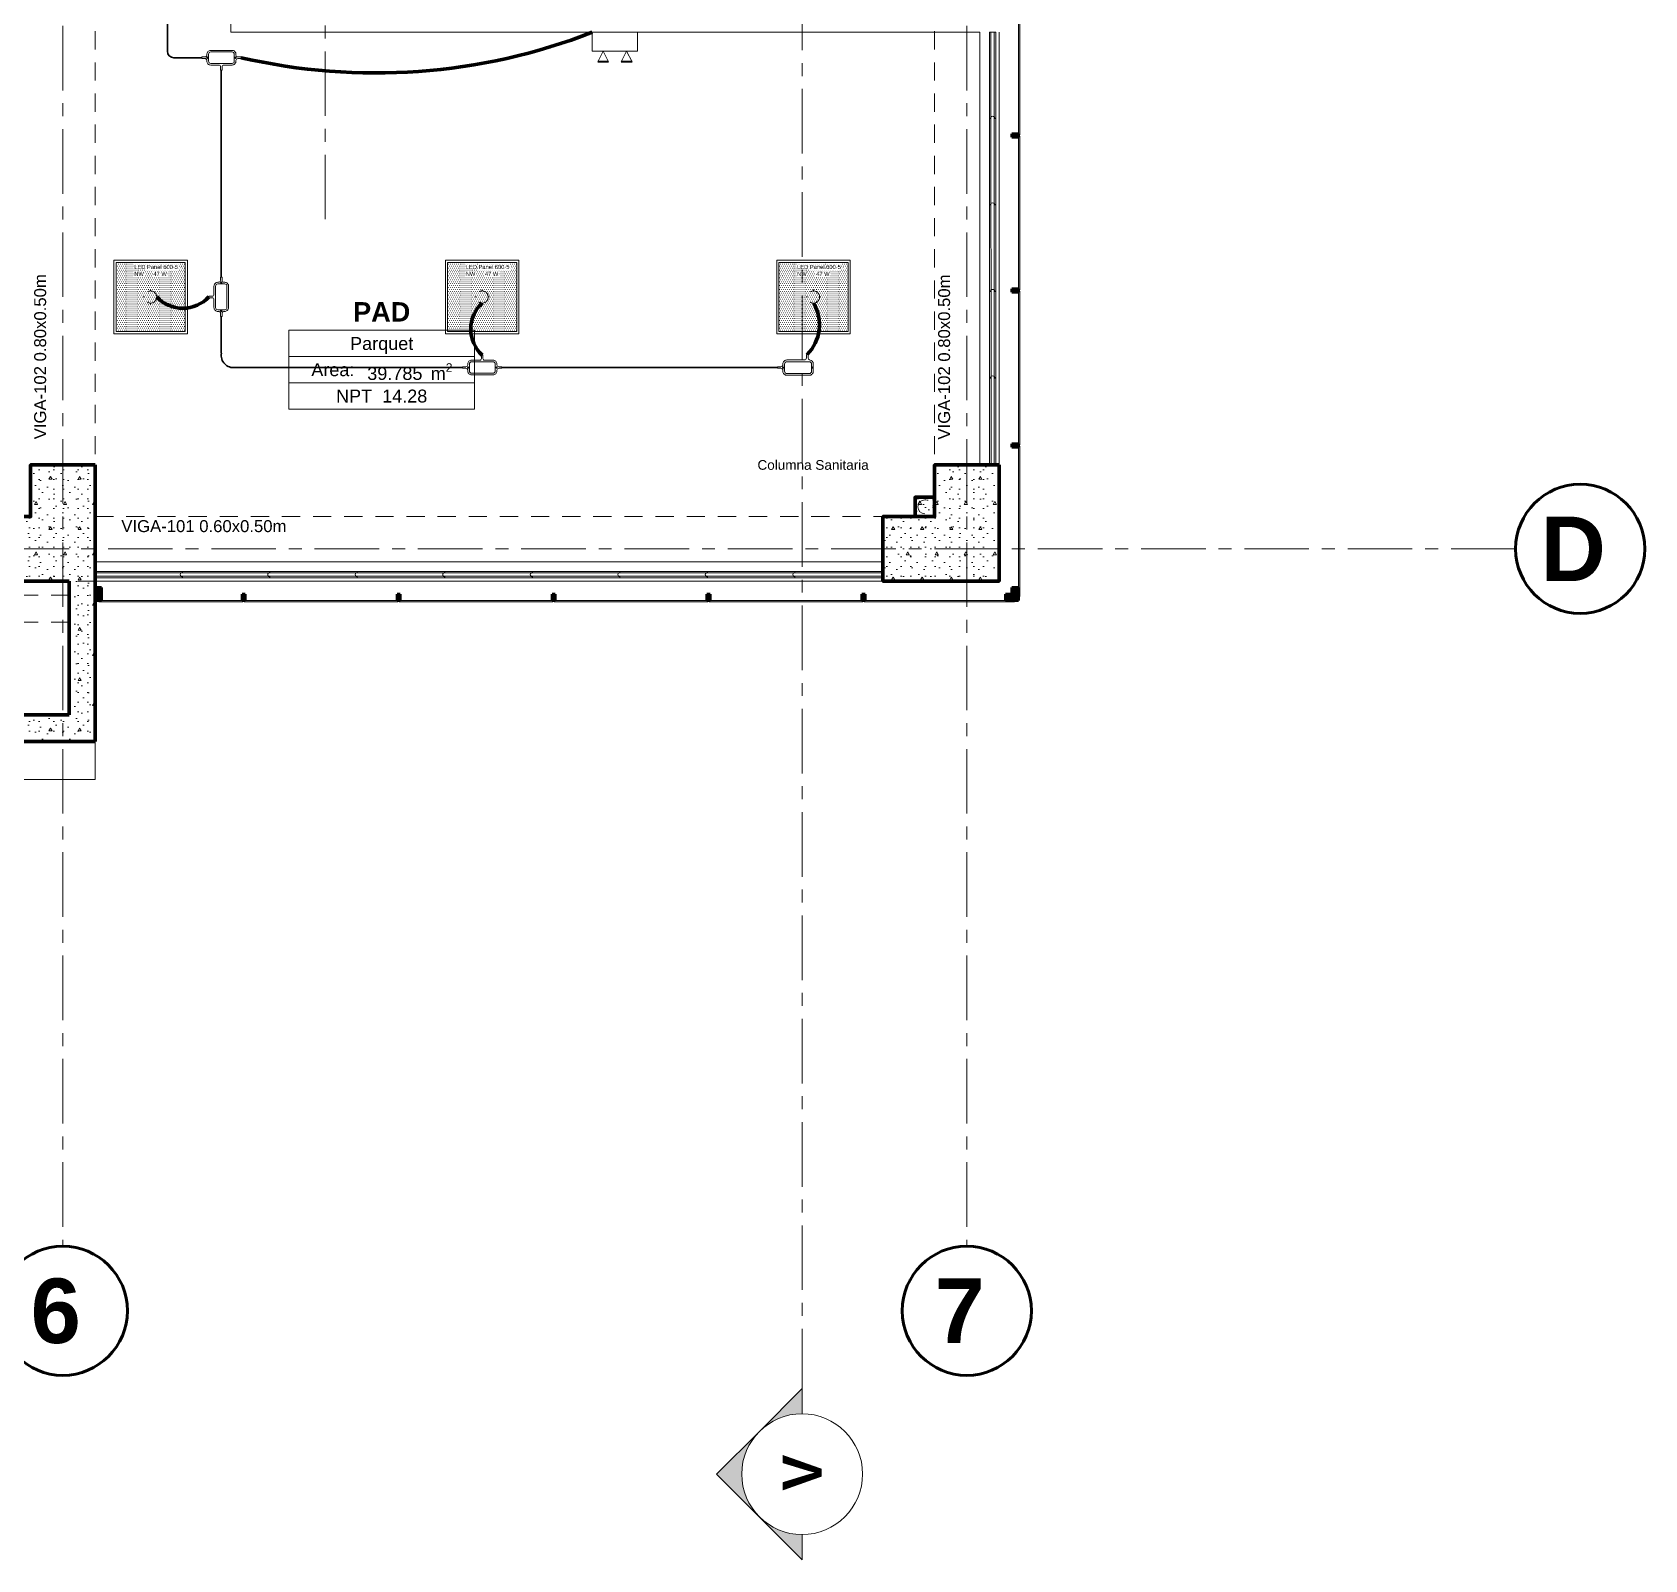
# Model space of a CAD drawing. Header units: inches. Extents: x -38 to 5698, y -33 to 92.
# Drawn here: x 321.58 to 334.07, y -0.38 to 11.45 of the extents above; entities that cross this region are included whole.
import ezdxf
from ezdxf.lldxf.tags import DXFTag

# ---------------------------------------------------------------- set-up
doc = ezdxf.new("R2010")
doc.units = ezdxf.units.IN
doc.header["$MEASUREMENT"] = 0
doc.set_wipeout_variables(frame=1)
for name, pattern in [('CONTINUA', [0]), ('DASHED', [0.75, 0.5, -0.25]), ('Hidden Line', [0.195611, 0.141111, -0.0545]), ('Línea Oculta', [0.195611, 0.141111, -0.0545]), ('Punto & Raya', [0.65, 0.5, -0.075, 0, -0.075]), ('Wipeout_Contour', [1, 0, -1])]:
    doc.linetypes.add(name, pattern=pattern)
for name, color, linetype, lineweight in [('00_IE_Luminarias', 6, 'Continuous', 30), ('ALUMBRADO_CONDUIT', 30, 'CONDUIT1', 30), ('Bancas', 1, 'Continuous', 13), ('CABLEADO EXT.', 3, 'PVCSUBT', 30), ('Luminarias', 5, 'Continuous', 20), ('pulsador', 4, 'Continuous', 40), ('Simb_Alumbrado', 140, 'CONTINUA', 30)]:
    doc.layers.add(name, color=color, linetype=linetype, lineweight=lineweight)
for name, color, linetype in [('02 _ ARQ _ ALB _ Ejes Generales', 7, 'Continuous'), ('02 _ ARQ _ ZON _ Espacio.3D', 7, 'Continuous'), ('08 _ STR _ EXT _ 06 Columnas', 7, 'Continuous'), ('08 _ STR _ EXT _ 08 Placas Inclinadas', 7, 'Continuous'), ('08 _ STR _ EXT _ 09 Vigas', 7, 'Continuous'), ('Acabado - Muros', 7, 'Continuous'), ('Estructura - 04 MURO', 7, 'Continuous'), ('Estructura - Carga', 7, 'Continuous'), ('Interior - Escaleras & Barandillas', 7, 'Continuous'), ('Marcador - Secciones', 251, 'Continuous'), ('MEP - HVAC', 7, 'Continuous'), ('Notas - Etiquetas', 251, 'Continuous')]:
    doc.layers.add(name, color=color, linetype=linetype)
doc.styles.add('Estilo_Generado_1', font='swisseb.ttf')
doc.styles.add('Estilo_Generado_4', font='swisse.ttf')
doc.styles.add('Estilo_Generado_7', font='swisse.ttf')
doc.styles.add('{18b73a54-fa43-428c-adcb-c1c7bbdf2c84}', font='Simplex.shx')
tags = doc.linetypes.add('CONDUIT', pattern='A,1.5,-0.210535,["con",{18b73a54-fa43-428c-adcb-c1c7bbdf2c84},S=0.2,R=0,X=0,Y=-0.065594],-0.702384', length=2.412919).pattern_tags.tags
tags[6] = DXFTag(74, 10)
tags = doc.linetypes.add('CONDUIT1', pattern='A,1,-0.19772,["con",{18b73a54-fa43-428c-adcb-c1c7bbdf2c84},S=0.2,R=0,X=0,Y=-0.065594],-0.593642', length=1.791362).pattern_tags.tags
tags[6] = DXFTag(74, 10)
tags = doc.linetypes.add('PVCSUBT', pattern='A,0.6,-0.3,0.6,-0.075691,["PVC",Standard,S=0.2,R=0,X=0,Y=-0.093724],-0.621005', length=2.196696).pattern_tags.tags
tags[10] = DXFTag(74, 10)
pattern_1 = [(0, (277.50004, 6e-09), (0, 0.3897114), [0.024375, -0.200625]), (0, (277.61254, 0.19486), (0, 0.3897114), [0.024375, -0.200625]), (60, (277.50004, 6e-09), (-0.3375, 0.1948557), [0.024375, -0.200625]), (60, (277.72504, 6e-09), (-0.3375, 0.1948557), [0.024375, -0.200625]), (120, (277.5244, 6e-09), (0.3375, 0.1948557), [0.024375, -0.200625]), (120, (277.7494, 6e-09), (0.3375, 0.1948557), [0.024375, -0.200625]), (0, (277.50004, 0.0375), (0, 0.075), [0, -0.075, 0, -0.1125]), (45, (277.53754, 0.0375), (-0.05303301, 0.05303301), [0, -0.05625, 0, -0.09375])]

# ---------------------------------------------------------------- blocks, each defined once
blk = doc.blocks.new('*U270')
at = {"layer": 'Luminarias', "linetype": 'DASHED', "lineweight": 0, "ltscale": 0.05}
blk.add_lwpolyline([(0, -0.005), (0, 0.005)], dxfattribs=at)
blk = doc.blocks.new('*U271')
at = {"color": 0, "linetype": 'ByBlock', "lineweight": -2, "transparency": 16777216}
for p, rotation in [((-0.05, 0), 90), ((0, -0.05), 180), ((0.05, 0), 269.9999999999999)]:
    blk.add_blockref('*U270', p, dxfattribs=dict(at, rotation=rotation))
blk.add_blockref('*U270', (0, 0.05), dxfattribs=at)
blk = doc.blocks.new('PANEL LED 50W')
at = {"layer": 'Luminarias'}
h = blk.add_hatch(dxfattribs=at)
h.set_pattern_fill('DOTS', color=4, scale=0.009097)
h.set_pattern_definition([(0, (0, -2e-14), (0.0072206, 0.01444116), [0, -0.01444116])])
h.paths.add_polyline_path([(-0.257, -0.257), (0.257, -0.257), (0.257, 0.257), (-0.257, 0.257)])
h.paths.add_polyline_path([(-0.13, 0.097), (0.185, 0.097), (0.185, 0.247), (-0.13, 0.247)], flags=24)
at = {"layer": 'Luminarias', "color": 4, "lineweight": 0}
for points in [[(-0.273, 0.273), (0.273, 0.273), (0.273, -0.273), (-0.273, -0.273)], [(-0.257, -0.257), (0.257, -0.257), (0.257, 0.257), (-0.257, 0.257)]]:
    blk.add_lwpolyline(points, close=True, dxfattribs=at)
at = {"layer": 'Luminarias', "color": 4, "linetype": 'DASHED', "lineweight": 0, "ltscale": 0.01}
blk.add_circle((0, 0), 0.0455, dxfattribs=at)
at = {"color": 4}
blk.add_blockref('*U271', (0, 0), dxfattribs=at)
at = {"layer": 'Luminarias', "color": 4, "insert": (-0.122, 0.239), "char_height": 0.03093, "width": 0.38285, "attachment_point": 1}
blk.add_mtext('{\\Ftxt|c0;LED Panel 600-5 - NW      47 W}', dxfattribs=at)
blk = doc.blocks.new('lumin 47')
at = {"layer": 'ALUMBRADO_CONDUIT', "xscale": 1.041283452965173, "yscale": 1.041283452965173, "zscale": 1.041283452965173}
blk.add_blockref('PANEL LED 50W', (-76.251, 24.243), dxfattribs=at)
blk = doc.blocks.new('oval t')
at = {"layer": 'Simb_Alumbrado', "lineweight": 13}
blk.add_lwpolyline([(0.0141, 0.0102, -0.414214), (0.0041, 0.0202), (0.0041, 0.0416), (-0.0056, 0.0416), (-0.0056, 0.0202, -0.414214), (-0.0156, 0.0102), (-0.0659, 0.0102, 0.414214), (-0.0899, -0.0138), (-0.0899, -0.0183, -0.414214), (-0.1019, -0.0303), (-0.1213, -0.0303), (-0.1213, -0.04), (-0.1016, -0.04, -0.451917), (-0.0897, -0.0535, 0.451917), (-0.0659, -0.0805), (0.0659, -0.0805, 0.414214), (0.0899, -0.0566), (0.0899, -0.0512, -0.398753), (0.1019, -0.0401), (0.1213, -0.0401), (0.1213, -0.0304), (0.1019, -0.0304, -0.368669), (0.0899, -0.0176), (0.0899, -0.0138, 0.414214), (0.0659, 0.0102), (0.0141, 0.0102)], format="xyb", dxfattribs=at)
blk.add_lwpolyline([(-0.0659, 0), (0.0659, 0, -0.414214), (0.0797, -0.0138), (0.0797, -0.0566, -0.414214), (0.0659, -0.0703), (-0.0659, -0.0703, -0.414214), (-0.0797, -0.0566), (-0.0797, -0.0138, -0.414214)], format="xyb", close=True, dxfattribs=at)
for points in [[(-0.0911, -0.0352), (-0.0828, -0.0352)], [(-0.0869, -0.031), (-0.0869, -0.0394)], [(0.0837, -0.0352), (0.0921, -0.0352)], [(0.0879, -0.031), (0.0879, -0.0394)]]:
    blk.add_lwpolyline(points, dxfattribs=at)
for centre in [(-0.0869, -0.0352), (0.0879, -0.0352)]:
    blk.add_circle(centre, 0.00419, dxfattribs=at)
blk = doc.blocks.new('CAJA OVAL TIPO L')
at = {"layer": 'Simb_Alumbrado', "lineweight": 13}
blk.add_lwpolyline([(-0.0491, -0.079), (-0.0491, -0.0343, -0.380413), (-0.0258, -0.0088), (-0.0258, -0.0088, 0.341426), (-0.0164, 0.0033), (-0.0164, 0.0236), (-0.0063, 0.0236), (-0.0063, 0.0033, 0.414214), (0.0063, -0.0092), (0.1138, -0.0092, -0.414214), (0.1388, -0.0343), (0.1388, -0.0382, 0.414214), (0.1513, -0.0508), (0.1716, -0.0508), (0.1716, -0.0609), (0.1513, -0.0609, 0.414214), (0.1388, -0.0734), (0.1388, -0.079, -0.414214), (0.1138, -0.104), (-0.0241, -0.104, -0.414214), (-0.0491, -0.079, 0.414214)], format="xyb", dxfattribs=at)
for points in [[(-0.0483, -0.0558), (-0.0395, -0.0558)], [(-0.0439, -0.0514), (-0.0439, -0.0602)], [(0.1323, -0.0558), (0.1411, -0.0558)], [(0.1367, -0.0514), (0.1367, -0.0602)]]:
    blk.add_lwpolyline(points, dxfattribs=at)
blk.add_lwpolyline([(-0.0241, -0.0199), (0.1138, -0.0199, -0.414214), (0.1282, -0.0343), (0.1282, -0.079, -0.414214), (0.1138, -0.0934), (-0.0241, -0.0934, -0.414214), (-0.0384, -0.079), (-0.0384, -0.0343, -0.414214)], format="xyb", close=True, dxfattribs=at)
for centre in [(-0.0439, -0.0558), (0.1367, -0.0558)]:
    blk.add_circle(centre, 0.00438, dxfattribs=at)
blk = doc.blocks.new('luz de emergencia')
at = {"color": 5, "lineweight": 40}
for p, q in [((164.149, 48.937, 0), (164.233, 48.937, 0)), ((164.331, 48.937, 0), (164.415, 48.937, 0))]:
    blk.add_line(p, q, dxfattribs=at)
at = {"layer": '00_IE_Luminarias', "color": 5, "linetype": 'Continuous', "lineweight": 13}
for p, q in [((164.191, 49.021, 0), (164.149, 48.937, 0)), ((164.233, 48.937, 0), (164.191, 49.021, 0)), ((164.373, 49.021, 0), (164.331, 48.937, 0)), ((164.415, 48.937, 0), (164.373, 49.021, 0))]:
    blk.add_line(p, q, dxfattribs=at)
at = {"layer": '00_IE_Luminarias', "color": 5, "linetype": 'Continuous', "lineweight": 13, "elevation": 0}
blk.add_lwpolyline([(164.457, 49.021), (164.107, 49.021), (164.107, 49.167), (164.457, 49.167)], close=True, dxfattribs=at)

msp = doc.modelspace()

# ---------------------------------------------------------------- hatches: boundary and pattern name
at = {"layer": '08 _ STR _ EXT _ 08 Placas Inclinadas', "linetype": 'Continuous', "lineweight": 9}
h = msp.add_hatch(dxfattribs=at)
h.set_pattern_fill('HORMIGÓN_EN_MASA_0002', style=0, pattern_type=2)
h.set_pattern_definition(pattern_1)
h.paths.add_polyline_path([(321.87, 7.09), (322, 6.165), (322.07, 6.165), (322.07, 7.2), (321.87, 7.2)])
h = msp.add_hatch(dxfattribs=at)
h.set_pattern_fill('HORMIGÓN_EN_MASA_0002', style=0, pattern_type=2)
h.set_pattern_definition(pattern_1)
h.paths.add_polyline_path([(321.899, 6.883), (321.87, 7.09), (321.87, 6.883)])
h = msp.add_hatch(dxfattribs=at)
h.set_pattern_fill('HORMIGÓN_EN_MASA_0002', style=0, pattern_type=2)
h.set_pattern_definition(pattern_1)
h.paths.add_polyline_path([(321.87, 6.165), (322, 6.165), (321.899, 6.883), (321.87, 6.883)])
at = {"layer": 'Acabado - Muros', "linetype": 'Continuous', "lineweight": 9}
for points in [[(329.23, 10.655), (329.23, 11.57), (329.22, 11.57), (329.22, 10.655)], [(329.23, 9.455), (329.23, 10.645), (329.22, 10.645), (329.22, 9.455)], [(329.23, 8.255), (329.23, 9.445), (329.22, 9.445), (329.22, 8.255)], [(329.23, 7.08), (329.23, 8.245), (329.22, 8.245), (329.22, 7.08)], [(322.1, 7.04), (323.215, 7.04), (323.215, 7.05), (322.1, 7.05)], [(323.225, 7.04), (324.415, 7.04), (324.415, 7.05), (323.225, 7.05)], [(324.425, 7.04), (325.615, 7.04), (325.615, 7.05), (324.425, 7.05)], [(325.625, 7.04), (326.815, 7.04), (326.815, 7.05), (325.625, 7.05)], [(326.825, 7.04), (328.015, 7.04), (328.015, 7.05), (326.825, 7.05)], [(328.025, 7.04), (329.19, 7.04), (329.19, 7.05), (328.025, 7.05)]]:
    msp.add_hatch(color=250, dxfattribs=at).paths.add_polyline_path(points)
at = {"layer": 'Acabado - Muros', "linetype": 'Continuous', "lineweight": 0}
for points in [[(329.17, 10.638), (329.22, 10.638), (329.22, 10.663), (329.17, 10.663)], [(329.17, 9.438), (329.22, 9.438), (329.22, 9.463), (329.17, 9.463)], [(329.17, 8.238), (329.22, 8.238), (329.22, 8.263), (329.17, 8.263)], [(322.12, 7.15), (322.07, 7.15), (322.07, 7.05), (322.12, 7.05)], [(329.17, 7.15), (329.17, 7.05), (329.22, 7.05), (329.22, 7.15)], [(323.208, 7.1), (323.208, 7.05), (323.233, 7.05), (323.233, 7.1)], [(324.408, 7.1), (324.408, 7.05), (324.433, 7.05), (324.433, 7.1)], [(325.608, 7.1), (325.608, 7.05), (325.633, 7.05), (325.633, 7.1)], [(326.808, 7.1), (326.808, 7.05), (326.833, 7.05), (326.833, 7.1)], [(328.008, 7.1), (328.008, 7.05), (328.033, 7.05), (328.033, 7.1)], [(329.12, 7.1), (329.12, 7.05), (329.22, 7.05), (329.22, 7.1)]]:
    msp.add_hatch(color=254, dxfattribs=at).paths.add_polyline_path(points)
at = {"layer": 'Estructura - Carga', "linetype": 'Continuous', "lineweight": 13}
h = msp.add_hatch(dxfattribs=at)
h.set_pattern_fill('HORMIGÓN_ARMADO_0002', color=251, style=0, pattern_type=2)
h.set_pattern_definition([(0, (277.50004, 6e-09), (0, 0.3117692), [0.03, -0.15]), (0, (277.59004, 0.1559), (0, 0.3117692), [0.03, -0.15]), (60, (277.50004, 6e-09), (-0.27, 0.1558846), [0.03, -0.15]), (60, (277.68004, 6e-09), (-0.27, 0.1558846), [0.03, -0.15]), (120, (277.53004, 6e-09), (0.27, 0.1558846), [0.03, -0.15]), (120, (277.71004, 6e-09), (0.27, 0.1558846), [0.03, -0.15]), (0, (277.50004, 0.03), (0, 0.06), [0, -0.06, 0, -0.09]), (45, (277.53004, 0.03), (-0.04242641, 0.04242641), [0, -0.045, 0, -0.075])])
h.paths.add_polyline_path([(328.42, 7.7), (328.57, 7.7), (328.57, 7.85), (328.42, 7.85)])
at = {"layer": 'Marcador - Secciones', "linetype": 'Continuous', "lineweight": 13}
for points in [[(327.545, 0.947), (327.214, 0.616, -0.198912), (327.545, 0.753)], [(327.214, -0.047, -0.414214), (327.214, 0.616), (326.883, 0.285)], [(327.545, -0.378), (327.545, -0.184, -0.198912), (327.214, -0.047)]]:
    msp.add_hatch(color=7, dxfattribs=at).paths.add_polyline_path(points)

# ---------------------------------------------------------------- linework, layer by layer
at = {"layer": '02 _ ARQ _ ALB _ Ejes Generales', "color": 251, "linetype": 'Punto & Raya', "lineweight": 13}
for p, q in [((328.82, 45.9), (328.82, 2.05)), ((333.07, 7.45), (282.345, 7.45))]:
    msp.add_line(p, q, dxfattribs=at)
at = {"layer": '02 _ ARQ _ ALB _ Ejes Generales', "color": 7, "linetype": 'Continuous', "lineweight": 60}
for centre in [(333.57, 7.45), (321.82, 1.55), (328.82, 1.55)]:
    msp.add_circle(centre, 0.5, dxfattribs=at)
at = {"layer": '02 _ ARQ _ ZON _ Espacio.3D', "color": 252, "linetype": 'Continuous', "lineweight": 13}
for p, q in [((325.007, 9.142), (323.571, 9.142)), ((323.571, 9.142), (323.571, 8.532)), ((325.007, 8.532), (325.007, 9.142)), ((323.571, 8.939), (325.007, 8.939)), ((323.571, 8.735), (325.007, 8.735)), ((323.571, 8.532), (325.007, 8.532))]:
    msp.add_line(p, q, dxfattribs=at)
at = {"layer": '02 _ ARQ _ ZON _ Espacio.3D', "color": 254, "linetype": 'Continuous', "lineweight": 0, "flags": 128}
for points in [[(321.57, 16.9), (321.22, 16.9), (321.22, 7.7), (321.57, 7.7), (321.57, 8.1), (322.07, 8.1), (322.07, 7.35), (328.17, 7.35), (328.17, 7.7), (328.57, 7.7), (328.57, 8.1), (328.92, 8.1), (328.92, 11.45), (323.12, 11.45), (323.12, 16.1), (321.57, 16.1)], [(315.27, 7.2), (314.77, 7.2), (314.77, 6.165), (315.795, 6.165), (315.795, 4.32), (320.855, 4.32), (320.855, 6.165), (321.87, 6.165), (321.87, 7.2), (321.17, 7.2), (321.17, 7.65), (315.27, 7.65)]]:
    msp.add_lwpolyline(points, close=True, dxfattribs=at)
at = {"layer": '08 _ STR _ EXT _ 08 Placas Inclinadas', "color": 7, "linetype": 'Continuous', "lineweight": 80}
for q in [(321.87, 7.2), (320.87, 6.165)]:
    msp.add_line((321.87, 6.165), q, dxfattribs=at)
at = {"layer": '08 _ STR _ EXT _ 08 Placas Inclinadas', "color": 251, "linetype": 'Línea Oculta', "lineweight": 13}
msp.add_line((321.87, 6.883), (320.87, 6.883), dxfattribs=at)
at = {"layer": '08 _ STR _ EXT _ 08 Placas Inclinadas', "color": 251, "linetype": 'Línea Oculta', "lineweight": 13, "flags": 128}
msp.add_lwpolyline([(321.87, 7.09), (320.87, 7.09)], dxfattribs=at)
at = {"layer": '08 _ STR _ EXT _ 09 Vigas', "color": 251, "linetype": 'Hidden Line', "lineweight": 13}
for p, q in [((322.07, 7.7), (322.07, 16.9)), ((328.57, 7.7), (328.57, 16.9)), ((322.07, 7.7), (328.57, 7.7))]:
    msp.add_line(p, q, dxfattribs=at)
at = {"layer": 'Acabado - Muros', "color": 7, "linetype": 'Continuous', "lineweight": 60}
for p, q in [((329.17, 10.663), (329.17, 10.638)), ((329.22, 10.663), (329.17, 10.663)), ((329.22, 10.638), (329.17, 10.638)), ((329.22, 10.663), (329.22, 10.638)), ((329.17, 9.463), (329.17, 9.438)), ((329.22, 9.463), (329.17, 9.463)), ((329.22, 9.438), (329.17, 9.438)), ((329.22, 9.463), (329.22, 9.438)), ((329.17, 8.263), (329.17, 8.238)), ((329.22, 8.263), (329.17, 8.263)), ((329.22, 8.263), (329.22, 8.238)), ((329.22, 8.238), (329.17, 8.238)), ((322.07, 7.15), (322.07, 7.05)), ((322.12, 7.15), (322.07, 7.15)), ((322.12, 7.15), (322.12, 7.05)), ((329.22, 7.15), (329.17, 7.15)), ((329.17, 7.15), (329.17, 7.05)), ((329.22, 7.15), (329.22, 7.05)), ((322.12, 7.05), (322.07, 7.05)), ((323.208, 7.1), (323.208, 7.05)), ((323.233, 7.1), (323.208, 7.1)), ((323.233, 7.05), (323.208, 7.05)), ((323.233, 7.1), (323.233, 7.05)), ((324.408, 7.1), (324.408, 7.05)), ((324.433, 7.1), (324.408, 7.1)), ((324.433, 7.05), (324.408, 7.05)), ((324.433, 7.1), (324.433, 7.05)), ((325.608, 7.1), (325.608, 7.05)), ((325.633, 7.1), (325.608, 7.1)), ((325.633, 7.05), (325.608, 7.05)), ((325.633, 7.1), (325.633, 7.05)), ((326.808, 7.1), (326.808, 7.05)), ((326.833, 7.1), (326.808, 7.1)), ((326.833, 7.05), (326.808, 7.05)), ((326.833, 7.1), (326.833, 7.05)), ((328.008, 7.1), (328.008, 7.05)), ((328.033, 7.1), (328.008, 7.1)), ((328.033, 7.05), (328.008, 7.05)), ((328.033, 7.1), (328.033, 7.05)), ((329.12, 7.1), (329.12, 7.05)), ((329.22, 7.1), (329.12, 7.1)), ((329.22, 7.05), (329.12, 7.05)), ((329.22, 7.05), (329.17, 7.05)), ((329.22, 7.1), (329.22, 7.05))]:
    msp.add_line(p, q, dxfattribs=at)
at = {"layer": 'Acabado - Muros', "color": 7, "linetype": 'Continuous', "lineweight": 13, "flags": 128}
for points in [[(329.23, 10.655), (329.22, 10.655), (329.22, 11.57), (329.23, 11.57)], [(329.23, 9.455), (329.22, 9.455), (329.22, 10.645), (329.23, 10.645)], [(329.23, 8.255), (329.22, 8.255), (329.22, 9.445), (329.23, 9.445)], [(329.23, 7.08), (329.22, 7.08), (329.22, 8.245), (329.23, 8.245)], [(322.1, 7.04), (322.1, 7.05), (323.215, 7.05), (323.215, 7.04)], [(323.225, 7.04), (323.225, 7.05), (324.415, 7.05), (324.415, 7.04)], [(324.425, 7.04), (324.425, 7.05), (325.615, 7.05), (325.615, 7.04)], [(325.625, 7.04), (325.625, 7.05), (326.815, 7.05), (326.815, 7.04)], [(326.825, 7.04), (326.825, 7.05), (328.015, 7.05), (328.015, 7.04)], [(328.025, 7.04), (328.025, 7.05), (329.19, 7.05), (329.19, 7.04)]]:
    msp.add_lwpolyline(points, close=True, dxfattribs=at)
at = {"layer": 'ALUMBRADO_CONDUIT'}
for p, q in [((322.63, 12.124), (322.63, 11.303)), ((322.68, 11.253), (322.896, 11.253)), ((323.047, 9.554), (323.047, 11.157))]:
    msp.add_line(p, q, dxfattribs=at)
at = {"layer": 'ALUMBRADO_CONDUIT', "color": 30, "lineweight": 30, "ltscale": 0.4, "true_color": 0xf26722}
for p, q in [((323.047, 9.249), (323.047, 8.964)), ((324.916, 8.854), (323.155, 8.854)), ((327.354, 8.854), (325.22, 8.854))]:
    msp.add_line(p, q, dxfattribs=at)
at = {"layer": 'ALUMBRADO_CONDUIT'}
for centre, radius, start, end in [((322.68, 11.303), 0.05, 180, 270), ((323.141, 8.948), 0.0948, 170.0602, 278.6206)]:
    msp.add_arc(centre, radius, start, end, dxfattribs=at)
at = {"layer": 'CABLEADO EXT.', "color": 3, "lineweight": 80}
for centre, radius, start, end in [((324.24, 15.775), 4.64, 257.0523, 291.2272), ((322.749, 9.589), 0.276, 223.1015, 317.0292), ((325.254, 9.152), 0.275, 132.972, 227.028), ((327.351, 9.185), 0.328, 315.208, 30.6525)]:
    msp.add_arc(centre, radius, start, end, dxfattribs=at)
at = {"layer": 'Estructura - Carga', "color": 7, "linetype": 'Continuous', "lineweight": 80, "flags": 128}
msp.add_lwpolyline([(328.42, 7.7), (328.57, 7.7), (328.57, 7.85), (328.42, 7.85)], close=True, dxfattribs=at)
at = {"layer": 'Marcador - Secciones', "color": 251, "linetype": 'Punto & Raya', "lineweight": 13}
msp.add_line((323.851, 10.002), (323.851, 17.493), dxfattribs=at)
at = {"layer": 'Marcador - Secciones', "color": 7, "linetype": 'Continuous', "lineweight": 13, "flags": 128}
for points in [[(327.214, 0.616), (327.545, 0.947), (327.545, 0.753, 0.198912)], [(327.214, -0.047), (327.545, -0.378), (327.545, -0.184, -0.198912)]]:
    msp.add_lwpolyline(points, format="xyb", dxfattribs=at)
msp.add_lwpolyline([(327.214, 0.616), (326.883, 0.285), (327.214, -0.047)], dxfattribs=at)
at = {"layer": 'Marcador - Secciones', "color": 7, "linetype": 'Continuous', "lineweight": 13}
msp.add_circle((327.545, 0.285), 0.468, dxfattribs=at)
at = {"layer": 'MEP - HVAC', "color": 7, "linetype": 'Continuous', "lineweight": 13, "flags": 128}
msp.add_lwpolyline([(328.495, 7.721, -1), (328.495, 7.829, -1)], format="xyb", dxfattribs=at)

# ---------------------------------------------------------------- block references
for p in [(398.751, -14.843), (401.318, -14.843), (403.884, -14.843)]:
    msp.add_blockref('lumin 47', p)
at = {"layer": 'ALUMBRADO_CONDUIT', "linetype": 'CONDUIT', "lineweight": 30, "xscale": -1.253906979044094, "yscale": 1.253906979044094, "zscale": 1.253906979044094}
msp.add_blockref('CAJA OVAL TIPO L', (327.57, 8.924), dxfattribs=at)
at = {"layer": 'Bancas', "color": 252, "true_color": 0x939598, "yscale": 1.253906979044094, "zscale": 1.253906979044094}
for p, xscale, rotation in [((323.048, 11.209), -1.253906979044094, 180), ((323.003, 9.401), 1.253906979044094, 90)]:
    msp.add_blockref('oval t', p, dxfattribs=dict(at, xscale=xscale, rotation=rotation))
at = {"layer": 'Bancas', "color": 252, "true_color": 0x939598, "xscale": 1.253906979044094, "yscale": 1.253906979044094, "zscale": 1.253906979044094}
msp.add_blockref('oval t', (325.068, 8.898), dxfattribs=at)
at = {"layer": 'pulsador', "color": 4, "lineweight": 40, "xscale": -1, "rotation": 359.9990839526639}
msp.add_blockref('luz de emergencia', (490.376, -37.719, 0), dxfattribs=at)

# ---------------------------------------------------------------- texts
at = {"layer": '02 _ ARQ _ ALB _ Ejes Generales', "color": 7, "lineweight": 30, "char_height": 0.5, "attachment_point": 1, "style": 'Estilo_Generado_1'}
for s, insert in [('\\A1;{\\pql;\\pt0;\\fSwis721 Ex BT|b1|i0|c0|p34;D}', (333.264, 7.7)), ('\\A1;{\\pql;\\pt0;\\fSwis721 Ex BT|b1|i0|c0|p34;6}', (321.571, 1.8)), ('\\A1;{\\pql;\\pt0;\\fSwis721 Ex BT|b1|i0|c0|p34;7}', (328.571, 1.8))]:
    msp.add_mtext(s, dxfattribs=dict(at, insert=insert))
at = {"layer": '02 _ ARQ _ ZON _ Espacio.3D', "color": 252, "lineweight": 25, "attachment_point": 2}
for s, insert, char_height, style in [('\\A1;{\\pqc;\\pt0;\\fSwis721 Ex BT|b1|i0|c0|p34;PAD}', (324.289, 9.36), 0.15, 'Estilo_Generado_1'), ('\\A1;{\\pqc;\\pt0;\\fSwis721 Ex BT|b0|i0|c238|p34;Parquet}', (324.289, 9.09), 0.1, 'Estilo_Generado_7'), ('\\A1;{\\pqc;\\pt0;\\fSwis721 Ex BT|b0|i0|c238|p34;Area: }', (323.911, 8.887), 0.1, 'Estilo_Generado_7'), ('\\A1;{\\pqc;\\pt0,0.3;\\fSwis721 Ex BT|b0|i0|c238|p34;39.785\\fSwis721 Ex BT|b0|i0|c238|p34;\\A1{\\H.66x;\\S^  ;}\\fSwis721 Ex BT|b0|i0|c238|p34; m\\fSwis721 Ex BT|b0|i0|c238|p34;\\A1{\\H.66x;\\S2^  ;}}', (324.507, 8.887), 0.1, 'Estilo_Generado_7'), ('\\A1;{\\pqc;\\pt0;\\fSwis721 Ex BT|b0|i0|c238|p34;NPT  14.28}', (324.289, 8.683), 0.1, 'Estilo_Generado_7')]:
    msp.add_mtext(s, dxfattribs=dict(at, insert=insert, char_height=char_height, style=style))
at = {"layer": 'Marcador - Secciones', "color": 5, "lineweight": 25, "insert": (327.695, 0.436), "char_height": 0.3, "attachment_point": 9, "rotation": 90, "style": 'Estilo_Generado_1'}
msp.add_mtext('\\A1;{\\pqr;\\pt0;\\fSwis721 Ex BT|b1|i0|c0|p34;V}', dxfattribs=at)
at = {"layer": 'Notas - Etiquetas', "color": 8, "linetype": 'Continuous', "lineweight": 13, "char_height": 0.0925, "attachment_point": 1, "rotation": 90, "style": 'Estilo_Generado_4'}
for insert in [(321.598, 8.298), (328.598, 8.296)]:
    msp.add_mtext('\\A1;{\\pql;\\fSwis721 Ex BT|b0|i0|c0|p34;VIGA-102\\fSwis721 Ex BT|b0|i0|c0|p34; \\fSwis721 Ex BT|b0|i0|c0|p34;0.80\\fSwis721 Ex BT|b0|i0|c0|p34;x\\fSwis721 Ex BT|b0|i0|c0|p34;0.50\\fSwis721 Ex BT|b0|i0|c0|p34;m}', dxfattribs=dict(at, insert=insert))
at = {"layer": 'Notas - Etiquetas', "color": 8, "linetype": 'Continuous', "lineweight": 35, "insert": (327.199, 8.099), "char_height": 0.075, "attachment_point": 4, "style": 'Estilo_Generado_4'}
msp.add_mtext('\\A1;{\\pql;\\fSwis721 Ex BT|b0|i0|c0|p34;Columna Sanitaria}', dxfattribs=at)
at = {"layer": 'Notas - Etiquetas', "color": 8, "linetype": 'Continuous', "lineweight": 13, "insert": (322.273, 7.672), "char_height": 0.0925, "attachment_point": 1, "style": 'Estilo_Generado_4'}
msp.add_mtext('\\A1;{\\pql;\\fSwis721 Ex BT|b0|i0|c0|p34;VIGA-101\\fSwis721 Ex BT|b0|i0|c0|p34; \\fSwis721 Ex BT|b0|i0|c0|p34;0.60\\fSwis721 Ex BT|b0|i0|c0|p34;x\\fSwis721 Ex BT|b0|i0|c0|p34;0.50\\fSwis721 Ex BT|b0|i0|c0|p34;m}', dxfattribs=at)

# ---------------------------------------------------------------- wipeouts: each hides what was drawn before it
at = {"color": 254, "linetype": 'Wipeout_Contour', "lineweight": 0, "ltscale": 7369.722108}
msp.add_wipeout([(322.07, 5.958), (322.029, 5.958), (322.07, 5.664)], dxfattribs=at).dxf.layer = '08 _ STR _ EXT _ 08 Placas Inclinadas'

# ---------------------------------------------------------------- next in the draw order: hatches: boundary and pattern name
at = {"layer": '08 _ STR _ EXT _ 08 Placas Inclinadas', "linetype": 'Continuous', "lineweight": 9}
h = msp.add_hatch(dxfattribs=at)
h.set_pattern_fill('HORMIGÓN_EN_MASA_0002', style=0, pattern_type=2)
h.set_pattern_definition(pattern_1)
h.paths.add_polyline_path([(322, 6.165), (322.029, 5.958), (322.07, 5.958), (322.07, 6.165)])

# ---------------------------------------------------------------- next in the draw order: wipeouts: each hides what was drawn before it
at = {"color": 254, "linetype": 'Wipeout_Contour', "lineweight": 0, "ltscale": 9854.767958}
msp.add_wipeout([(328.92, 11.45), (328.92, 8.1), (329.07, 8.1), (329.07, 11.45)], dxfattribs=at).dxf.layer = 'Estructura - 04 MURO'

# ---------------------------------------------------------------- next in the draw order: linework, layer by layer
at = {"layer": '08 _ STR _ EXT _ 09 Vigas', "color": 251, "linetype": 'Hidden Line', "lineweight": 13}
msp.add_line((329.07, 7.2), (329.07, 39.9), dxfattribs=at)
at = {"layer": 'Estructura - 04 MURO', "color": 7, "linetype": 'Continuous', "lineweight": 13, "flags": 128}
for points in [[(328.92, 11.45), (328.92, 8.1)], [(329.07, 8.1), (329.07, 11.45)]]:
    msp.add_lwpolyline(points, dxfattribs=at)
at = {"layer": 'Interior - Escaleras & Barandillas', "color": 161, "linetype": 'Continuous', "lineweight": 13, "flags": 128}
msp.add_lwpolyline([(329.045, 11.45), (328.995, 11.45), (328.995, 8.1), (329.045, 8.1)], close=True, dxfattribs=at)
for points in [[(329.007, 11.45), (329.008, 8.1)], [(329.033, 8.1), (329.032, 11.45)]]:
    msp.add_lwpolyline(points, dxfattribs=at)
for points in [[(329.039, 10.78, 1), (329.001, 10.78)], [(329.039, 10.11, 1), (329.001, 10.11)], [(329.039, 9.44, 1), (329.001, 9.44)], [(329.039, 8.77, 1), (329.001, 8.77)]]:
    msp.add_lwpolyline(points, format="xyb", dxfattribs=at)

# ---------------------------------------------------------------- next in the draw order: wipeouts: each hides what was drawn before it
at = {"color": 254, "linetype": 'Wipeout_Contour', "lineweight": 0, "ltscale": 9824.608827}
msp.add_wipeout([(320.87, 5.664), (322.07, 5.664), (322.029, 5.958), (320.87, 5.958)], dxfattribs=at).dxf.layer = '08 _ STR _ EXT _ 08 Placas Inclinadas'

# ---------------------------------------------------------------- next in the draw order: hatches: boundary and pattern name
at = {"layer": '08 _ STR _ EXT _ 08 Placas Inclinadas', "linetype": 'Continuous', "lineweight": 9}
h = msp.add_hatch(dxfattribs=at)
h.set_pattern_fill('HORMIGÓN_EN_MASA_0002', style=0, pattern_type=2)
h.set_pattern_definition(pattern_1)
h.paths.add_polyline_path([(321.87, 6.165), (320.87, 6.165), (320.87, 5.958), (321.87, 5.958)])
h = msp.add_hatch(dxfattribs=at)
h.set_pattern_fill('HORMIGÓN_EN_MASA_0002', style=0, pattern_type=2)
h.set_pattern_definition(pattern_1)
h.paths.add_polyline_path([(321.87, 5.958), (322.029, 5.958), (322, 6.165), (321.87, 6.165)])

# ---------------------------------------------------------------- next in the draw order: linework, layer by layer
at = {"layer": '02 _ ARQ _ ALB _ Ejes Generales', "color": 251, "linetype": 'Punto & Raya', "lineweight": 13}
msp.add_line((321.82, 45.9), (321.82, 2.05), dxfattribs=at)
at = {"layer": '08 _ STR _ EXT _ 08 Placas Inclinadas', "color": 7, "linetype": 'Continuous', "lineweight": 80}
msp.add_line((320.87, 5.958), (322.07, 5.958), dxfattribs=at)
at = {"layer": '08 _ STR _ EXT _ 08 Placas Inclinadas', "color": 7, "linetype": 'Continuous', "lineweight": 80, "flags": 128}
msp.add_lwpolyline([(322.07, 5.958), (322.07, 7.2)], dxfattribs=at)
at = {"layer": '08 _ STR _ EXT _ 08 Placas Inclinadas', "color": 7, "linetype": 'Continuous', "lineweight": 13, "flags": 128}
for points in [[(322.07, 5.664), (322.07, 5.958)], [(320.87, 5.664), (322.07, 5.664)]]:
    msp.add_lwpolyline(points, dxfattribs=at)

# ---------------------------------------------------------------- next in the draw order: wipeouts: each hides what was drawn before it
at = {"color": 254, "linetype": 'Wipeout_Contour', "lineweight": 0, "ltscale": 9839.231439}
msp.add_wipeout([(322.07, 7.2), (328.17, 7.2), (328.17, 7.35), (322.07, 7.35)], dxfattribs=at).dxf.layer = 'Estructura - 04 MURO'

# ---------------------------------------------------------------- next in the draw order: hatches: boundary and pattern name
at = {"layer": '08 _ STR _ EXT _ 06 Columnas', "linetype": 'Continuous', "lineweight": 9}
h = msp.add_hatch(dxfattribs=at)
h.set_pattern_fill('HORMIGÓN_EN_MASA_0002', style=0, pattern_type=2)
h.set_pattern_definition(pattern_1)
h.paths.add_polyline_path([(321.57, 7.7), (321.17, 7.7), (321.17, 7.2), (321.87, 7.2), (321.87, 7.35), (322.07, 7.35), (322.07, 8.1), (321.57, 8.1)])
h = msp.add_hatch(dxfattribs=at)
h.set_pattern_fill('HORMIGÓN_EN_MASA_0002', style=0, pattern_type=2)
h.set_pattern_definition(pattern_1)
h.paths.add_polyline_path([(329.07, 8.1), (328.57, 8.1), (328.57, 7.7), (328.17, 7.7), (328.17, 7.2), (329.07, 7.2)])
h = msp.add_hatch(dxfattribs=at)
h.set_pattern_fill('HORMIGÓN_EN_MASA_0002', style=0, pattern_type=2)
h.set_pattern_definition(pattern_1)
h.paths.add_polyline_path([(321.87, 7.35), (322.07, 7.2), (322.07, 7.35)])
h = msp.add_hatch(dxfattribs=at)
h.set_pattern_fill('HORMIGÓN_EN_MASA_0002', style=0, pattern_type=2)
h.set_pattern_definition(pattern_1)
h.paths.add_polyline_path([(322.07, 7.2), (321.87, 7.35), (321.87, 7.2)])

# ---------------------------------------------------------------- next in the draw order: linework, layer by layer
at = {"layer": '08 _ STR _ EXT _ 06 Columnas', "color": 7, "linetype": 'Continuous', "lineweight": 80, "flags": 128}
for points in [[(322.07, 8.1), (321.57, 8.1), (321.57, 7.7), (321.17, 7.7), (321.17, 7.2), (321.87, 7.2)], [(322.07, 7.2), (322.07, 8.1)]]:
    msp.add_lwpolyline(points, dxfattribs=at)
msp.add_lwpolyline([(329.07, 8.1), (329.07, 7.2), (328.17, 7.2), (328.17, 7.7), (328.57, 7.7), (328.57, 8.1)], close=True, dxfattribs=at)
at = {"layer": '08 _ STR _ EXT _ 09 Vigas', "color": 251, "linetype": 'Hidden Line', "lineweight": 13}
msp.add_line((329.07, 7.2), (286.57, 7.2), dxfattribs=at)
at = {"layer": 'Estructura - 04 MURO', "color": 7, "linetype": 'Continuous', "lineweight": 13, "flags": 128}
for points in [[(328.17, 7.35), (322.07, 7.35)], [(322.07, 7.2), (328.17, 7.2)]]:
    msp.add_lwpolyline(points, dxfattribs=at)
at = {"layer": 'Interior - Escaleras & Barandillas', "color": 161, "linetype": 'Continuous', "lineweight": 13, "flags": 128}
msp.add_lwpolyline([(328.17, 7.225), (328.17, 7.275), (322.07, 7.275), (322.07, 7.225)], close=True, dxfattribs=at)
for points in [[(328.17, 7.263), (322.07, 7.263)], [(322.07, 7.238), (328.17, 7.238)]]:
    msp.add_lwpolyline(points, dxfattribs=at)
for points in [[(322.748, 7.269, 1), (322.748, 7.231, 1)], [(323.426, 7.269, 1), (323.426, 7.231, 1)], [(324.103, 7.269, 1), (324.103, 7.231, 1)], [(324.781, 7.269, 1), (324.781, 7.231, 1)], [(325.459, 7.269, 1), (325.459, 7.231, 1)], [(326.137, 7.269, 1), (326.137, 7.231, 1)], [(326.814, 7.269, 1), (326.814, 7.231, 1)], [(327.492, 7.269, 1), (327.492, 7.231, 1)]]:
    msp.add_lwpolyline(points, format="xyb", dxfattribs=at)
at = {"layer": 'Marcador - Secciones', "color": 251, "linetype": 'Punto & Raya', "lineweight": 13}
msp.add_line((327.545, 46.211), (327.545, 0.947), dxfattribs=at)

doc.saveas('drawing.dxf')
